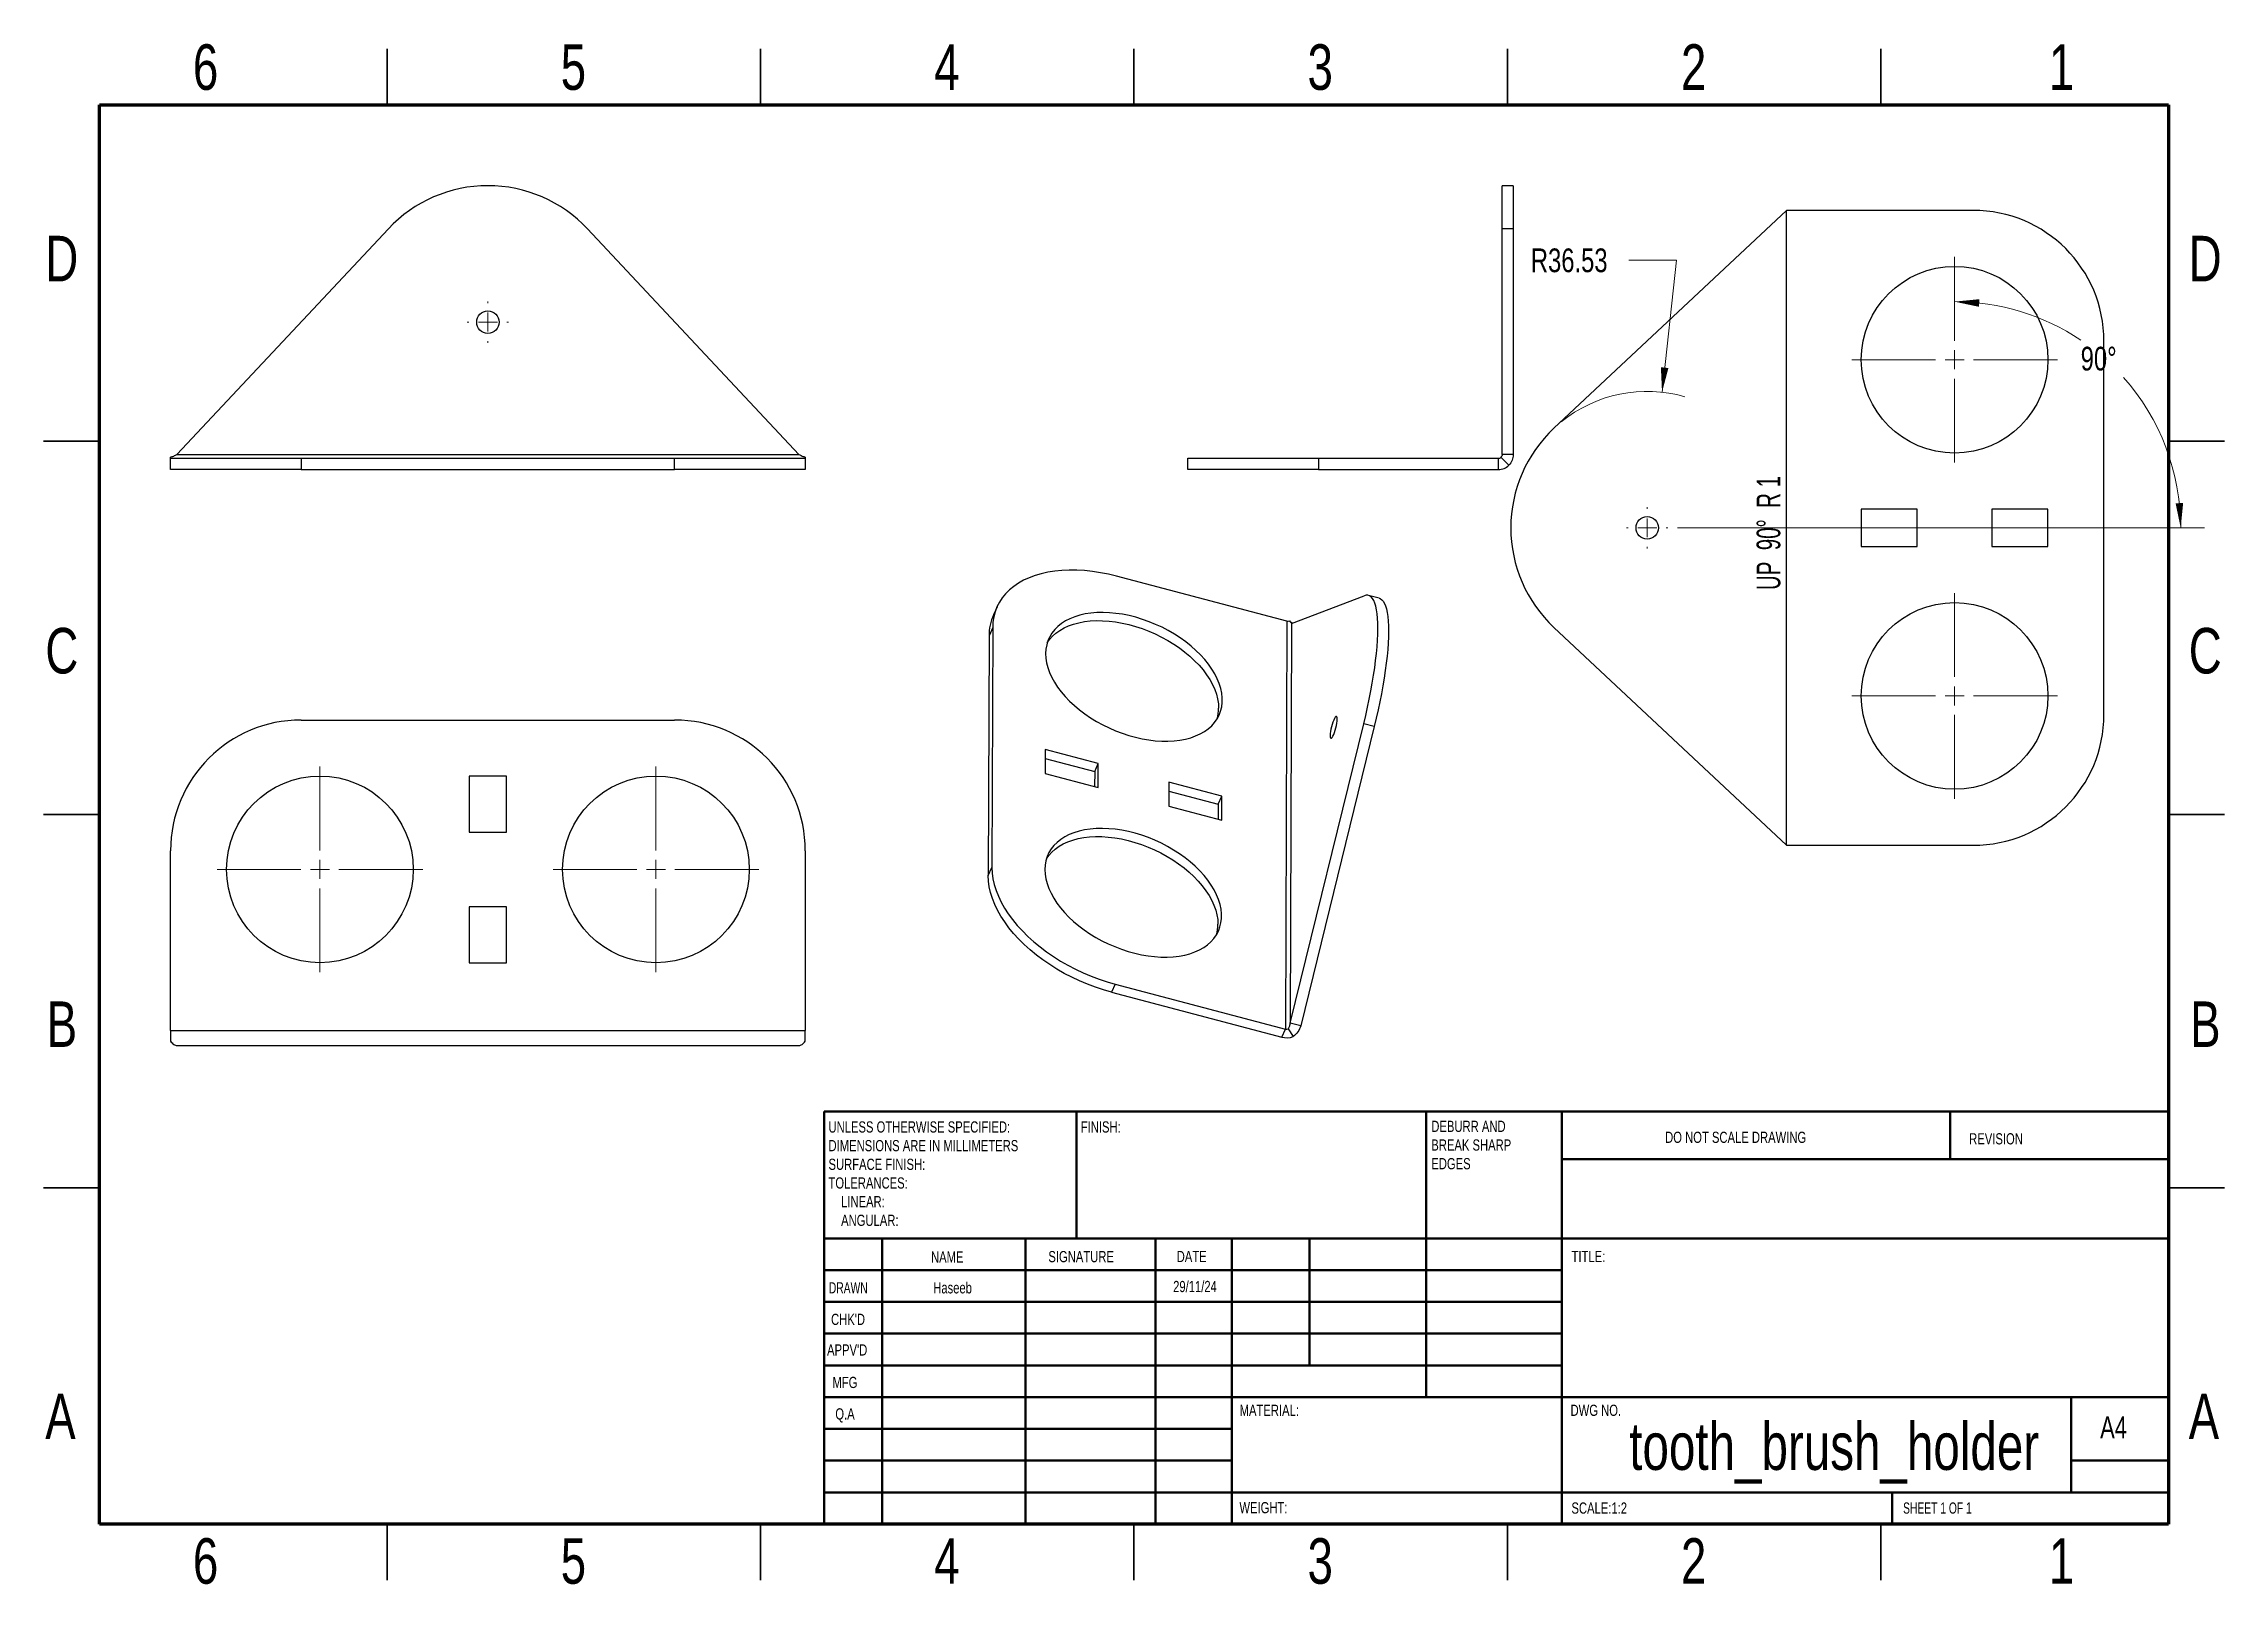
# Model space of a CAD drawing. Header units: millimetres. Extents: x 2 to 294, y 2 to 208.
import ezdxf

# ---------------------------------------------------------------- set-up
doc = ezdxf.new("R2010")
doc.units = ezdxf.units.MM
doc.styles.add('SLDTEXTSTYLE0', font='TXT', dxfattribs={"width": 0.75})
doc.styles.add('SLDTEXTSTYLE1', font='TXT', dxfattribs={"width": 0.686449})
doc.styles.add('SLDTEXTSTYLE2', font='TXT', dxfattribs={"width": 0.6875})
doc.styles.add('SLDTEXTSTYLE3', font='TXT', dxfattribs={"width": 0.645833})
doc.dimstyles.new('SLDDIMSTYLE0', dxfattribs={"dimtxt": 3.175, "dimasz": 3.302, "dimexe": 0, "dimexo": 0.0625, "dimgap": 0.79375, "dimtad": 0, "dimtih": 1, "dimtoh": 1, "dimlfac": 2, "dimrnd": 1e-09, "dimzin": 12, "dimdsep": 46, "dimtxsty": 'SLDTEXTSTYLE0', "dimsah": 1, "dimcen": 0, "dimadec": 0, "dimazin": 3, "dimtfac": 1, "dimtofl": 0, "dimtmove": 0, "dimatfit": 3, "dimfxl": 0, "dimfrac": 2, "dimtolj": 1, "dimtzin": 12, "dimarcsym": 0})
doc.dimstyles.new('SLDDIMSTYLE1', dxfattribs={"dimtxt": 3.175, "dimasz": 3.302, "dimexe": 0, "dimexo": 0.0625, "dimgap": 0.79375, "dimtad": 0, "dimtih": 1, "dimtoh": 1, "dimdec": 4, "dimlfac": 2, "dimzin": 12, "dimdsep": 46, "dimtxsty": 'SLDTEXTSTYLE0', "dimsah": 1, "dimcen": 0.09, "dimazin": 3, "dimtfac": 1, "dimtofl": 0, "dimtmove": 0, "dimatfit": 3, "dimfxl": 0, "dimfrac": 2, "dimtolj": 1, "dimtzin": 12, "dimarcsym": 0})

# ---------------------------------------------------------------- blocks, each defined once
blk = doc.blocks.new('SW_CENTERMARKSYMBOL_0')
at = {"color": 0, "linetype": 'Continuous', "lineweight": 18}
for p, q in [((-2.54, 0), (-2.77, 0)), ((0, 0), (-1.27, 0)), ((0, 2.54), (0, 2.77)), ((0, 0), (0, 1.27)), ((0, 0), (0, -1.27)), ((0, 0), (1.27, 0)), ((2.54, 0), (2.77, 0)), ((0, -2.54), (0, -2.77))]:
    blk.add_line(p, q, dxfattribs=at)
blk = doc.blocks.new('SW_CENTERMARKSYMBOL_1')
at = {"color": 0, "linetype": 'Continuous', "lineweight": 18}
for p, q in [((0, 2.54), (0, 13.77)), ((-2.54, 0), (-13.77, 0)), ((0, 0), (-1.27, 0)), ((0, 0), (0, 1.27)), ((0, 0), (0, -1.27)), ((0, 0), (1.27, 0)), ((2.54, 0), (13.77, 0)), ((0, -2.54), (0, -13.77))]:
    blk.add_line(p, q, dxfattribs=at)
blk = doc.blocks.new('SW_CENTERMARKSYMBOL_2')
at = {"color": 0, "linetype": 'Continuous', "lineweight": 18}
for p, q in [((0, 2.54), (0, 13.77)), ((-2.54, 0), (-13.77, 0)), ((0, 0), (-1.27, 0)), ((0, 0), (0, 1.27)), ((0, 0), (0, -1.27)), ((0, 0), (1.27, 0)), ((2.54, 0), (13.77, 0)), ((0, -2.54), (0, -13.77))]:
    blk.add_line(p, q, dxfattribs=at)
blk = doc.blocks.new('_D')
at = {"color": 7, "linetype": 'Continuous', "lineweight": 0}
for p, q in [((221.12, 179.2), (214.77, 179.2)), ((219.2, 161.54), (221.12, 179.2))]:
    blk.add_line(p, q, dxfattribs=at)
at = {"color": 7, "linetype": 'Continuous', "lineweight": 18}
blk.add_arc((217.22, 143.38), 18.27, 73.9326, 129.1485, dxfattribs=at)
blk.add_solid([(219.2, 161.54), (220.06, 164.77), (219.05, 164.88)], dxfattribs=at)
at = {"color": 7, "linetype": 'Continuous', "lineweight": 18, "insert": (201.64, 180.78), "char_height": 3.175, "attachment_point": 1, "style": 'SLDTEXTSTYLE0'}
blk.add_mtext('R36.53', dxfattribs=at)
blk = doc.blocks.new('_D_1')
at = {"color": 7, "linetype": 'Continuous', "lineweight": 0}
blk.add_line((221.26, 143.38), (291.83, 143.38), dxfattribs=at)
at = {"color": 7, "linetype": 'Continuous', "lineweight": 18}
for start, end in [(56.103, 90), (0, 41.7029)]:
    blk.add_arc((258.37, 143.38), 30.28, start, end, dxfattribs=at)
for points in [[(258.37, 173.66), (261.64, 172.97), (261.7, 173.99)], [(288.65, 143.38), (288.98, 146.71), (287.97, 146.65)]]:
    blk.add_solid(points, dxfattribs=at)
at = {"color": 7, "linetype": 'Continuous', "lineweight": 18, "insert": (275.26, 167.62), "char_height": 3.175, "attachment_point": 1, "style": 'SLDTEXTSTYLE0'}
blk.add_mtext('90°', dxfattribs=at)
blk = doc.blocks.new('SW_CENTERMARKSYMBOL_3')
at = {"color": 0, "linetype": 'Continuous', "lineweight": 18}
for p, q in [((0, 2.54), (0, 13.77)), ((-2.54, 0), (-13.77, 0)), ((0, 0), (-1.27, 0)), ((0, 0), (0, 1.27)), ((0, 0), (0, -1.27)), ((0, 0), (1.27, 0)), ((2.54, 0), (13.77, 0)), ((0, -2.54), (0, -13.77))]:
    blk.add_line(p, q, dxfattribs=at)
blk = doc.blocks.new('SW_CENTERMARKSYMBOL_4')
at = {"color": 0, "linetype": 'Continuous', "lineweight": 18}
for p, q in [((0, 2.54), (0, 13.77)), ((-2.54, 0), (-13.77, 0)), ((0, 0), (-1.27, 0)), ((0, 0), (0, 1.27)), ((0, 0), (0, -1.27)), ((0, 0), (1.27, 0)), ((2.54, 0), (13.77, 0)), ((0, -2.54), (0, -13.77))]:
    blk.add_line(p, q, dxfattribs=at)
blk = doc.blocks.new('SW_CENTERMARKSYMBOL_5')
at = {"color": 0, "linetype": 'Continuous', "lineweight": 18}
for p, q in [((-2.54, 0), (-2.77, 0)), ((0, 0), (-1.27, 0)), ((0, 2.54), (0, 2.77)), ((0, 0), (0, 1.27)), ((0, 0), (0, -1.27)), ((0, 0), (1.27, 0)), ((2.54, 0), (2.77, 0)), ((0, -2.54), (0, -2.77))]:
    blk.add_line(p, q, dxfattribs=at)

msp = doc.modelspace()

# ---------------------------------------------------------------- linework, layer by layer
at = {"color": 7, "linetype": 'Continuous', "lineweight": 35}
for p, q in [((48.5, 200), (48.5, 207.5)), ((98.5, 200), (98.5, 207.5)), ((148.5, 207.5), (148.5, 200)), ((148.5, 200), (148.5, 207.5)), ((198.5, 200), (198.5, 207.5)), ((248.5, 200), (248.5, 207.5)), ((10, 155), (2.5, 155)), ((287, 155), (294.5, 155)), ((2.5, 105), (10, 105)), ((10, 105), (2.5, 105)), ((294.5, 105), (287, 105)), ((287, 105), (294.5, 105)), ((10, 55), (2.5, 55)), ((287, 55), (294.5, 55)), ((48.5, 10), (48.5, 2.5)), ((98.5, 10), (98.5, 2.5)), ((148.5, 2.5), (148.5, 10)), ((148.5, 10), (148.5, 2.5)), ((198.5, 10), (198.5, 2.5)), ((248.5, 10), (248.5, 2.5))]:
    msp.add_line(p, q, dxfattribs=at)
at = {"color": 7, "linetype": 'Continuous', "lineweight": 70}
for p, q in [((10, 10), (10, 200)), ((10, 200), (287, 200)), ((287, 200), (287, 10)), ((287, 10), (10, 10))]:
    msp.add_line(p, q, dxfattribs=at)
at = {"color": 7, "linetype": 'Continuous', "lineweight": 25}
for p, q in [((199.285332, 189.185105), (197.785332, 189.185105)), ((197.785332, 183.405264), (197.785332, 189.185105)), ((199.285332, 189.185105), (199.285332, 183.405264)), ((204.73315, 156.71317), (235.874336, 185.880546)), ((260.874336, 185.880546), (235.874336, 185.880546)), ((20.355818, 153.186921), (48.658844, 183.405264)), ((103.627117, 153.186921), (75.324092, 183.405264)), ((197.785332, 153.186921), (197.785332, 183.405264)), ((199.285332, 183.405264), (197.785332, 183.405264)), ((199.285332, 183.405264), (199.285332, 153.186921)), ((278.374336, 118.380546), (278.374336, 168.380546)), ((19.491468, 152.686921), (19.491468, 152.833368)), ((19.491468, 151.186921), (19.491468, 152.686921)), ((19.491468, 152.686921), (36.991468, 152.686921)), ((20.355818, 153.186921), (103.627117, 153.186921)), ((36.991468, 152.686921), (36.991468, 151.186921)), ((36.991468, 152.686921), (86.991468, 152.686921)), ((86.991468, 151.186921), (86.991468, 152.686921)), ((86.991468, 152.686921), (104.491468, 152.686921)), ((104.491468, 152.833368), (104.491468, 152.686921)), ((104.491468, 152.686921), (104.491468, 151.186921)), ((155.708175, 151.186921), (155.708175, 152.686921)), ((155.708175, 152.686921), (173.208175, 152.686921)), ((173.208175, 152.686921), (173.208175, 151.186921)), ((173.208175, 152.686921), (197.285332, 152.686921)), ((197.285332, 151.186921), (197.285332, 152.686921)), ((197.638886, 152.833368), (198.699546, 151.772708)), ((199.285332, 153.186921), (197.785332, 153.186921)), ((36.991468, 151.186921), (19.491468, 151.186921)), ((36.991468, 151.186921), (86.991468, 151.186921)), ((104.491468, 151.186921), (86.991468, 151.186921)), ((173.208175, 151.186921), (155.708175, 151.186921)), ((173.208175, 151.186921), (197.285332, 151.186921)), ((253.374336, 145.880546), (245.874336, 145.880546)), ((245.874336, 145.880546), (245.874336, 140.880546)), ((253.374336, 140.880546), (253.374336, 145.880546)), ((270.874336, 145.880546), (263.374336, 145.880546)), ((263.374336, 145.880546), (263.374336, 140.880546)), ((270.874336, 140.880546), (270.874336, 145.880546)), ((245.874336, 140.880546), (253.374336, 140.880546)), ((263.374336, 140.880546), (270.874336, 140.880546)), ((168.948313, 130.88991), (146.170915, 136.901418)), ((181.319904, 133.958223), (179.900879, 134.332738)), ((130.159043, 132.804818), (129.672878, 131.718031)), ((169.58153, 130.572043), (179.315124, 134.283052)), ((129.092059, 128.941322), (128.98522, 96.819456)), ((129.578224, 130.028109), (129.092059, 128.941322)), ((129.578224, 130.028109), (129.471385, 97.906243)), ((168.948313, 130.88991), (168.766686, 76.282737)), ((169.58153, 130.572043), (169.403597, 77.075452)), ((235.874336, 100.880546), (204.73315, 130.047922)), ((36.991468, 117.652235), (86.991468, 117.652235)), ((169.403597, 77.075452), (179.258146, 117.152302)), ((180.677171, 116.777786), (179.258146, 117.152302)), ((180.677171, 116.777786), (170.822622, 76.700937)), ((136.625274, 113.700693), (136.61459, 110.488506)), ((136.621236, 112.486661), (143.234236, 110.74133)), ((143.720401, 111.828117), (136.625274, 113.700693)), ((143.234236, 110.74133), (143.720401, 111.828117)), ((143.709717, 108.61593), (143.720401, 111.828117)), ((64.491468, 110.152235), (59.491468, 110.152235)), ((59.491468, 110.152235), (59.491468, 102.652235)), ((64.491468, 102.652235), (64.491468, 110.152235)), ((136.61459, 110.488506), (143.709717, 108.61593)), ((143.234236, 110.74133), (143.22759, 108.743175)), ((153.18057, 109.331349), (153.169886, 106.119162)), ((153.176532, 108.117317), (159.789532, 106.371986)), ((160.275697, 107.458773), (153.18057, 109.331349)), ((153.169886, 106.119162), (160.265013, 104.246586)), ((159.789532, 106.371986), (159.782886, 104.373831)), ((159.789532, 106.371986), (160.275697, 107.458773)), ((160.265013, 104.246586), (160.275697, 107.458773)), ((59.491468, 102.652235), (64.491468, 102.652235)), ((19.491468, 76.075077), (19.491468, 100.152235)), ((104.491468, 100.152235), (104.491468, 76.075077)), ((235.874336, 100.880546), (260.874336, 100.880546)), ((128.98522, 96.819456), (129.471385, 97.906243)), ((64.491468, 92.652235), (59.491468, 92.652235)), ((59.491468, 92.652235), (59.491468, 85.152235)), ((64.491468, 85.152235), (64.491468, 92.652235)), ((59.491468, 85.152235), (64.491468, 85.152235)), ((145.989288, 82.294245), (145.503123, 81.207458)), ((145.989288, 82.294245), (168.766686, 76.282737)), ((145.503123, 81.207458), (168.280521, 75.19595)), ((19.491468, 76.075077), (19.491468, 74.660864)), ((19.491468, 76.075077), (104.491468, 76.075077)), ((104.491468, 74.660864), (104.491468, 76.075077)), ((168.280521, 75.19595), (168.766686, 76.282737)), ((169.148619, 76.300567), (169.80825, 75.267271)), ((170.822622, 76.700937), (169.403597, 77.075452)), ((20.355818, 74.075077), (103.627117, 74.075077))]:
    msp.add_line(p, q, dxfattribs=at)
at = {"color": 7, "linetype": 'Continuous'}
msp.add_line((235.874336, 100.880546), (235.874336, 185.880546), dxfattribs=at)
at = {"color": 7, "linetype": 'Continuous', "lineweight": 50}
for p, q in [((107, 65.25), (287, 65.25)), ((107, 65.25), (107, 10)), ((140.8, 48.25), (140.8, 65.25)), ((187.6, 65.25), (187.6, 27)), ((205.8, 65.25), (205.8, 10)), ((257.8, 58.875), (257.8, 65.25)), ((287, 58.875), (205.8, 58.875)), ((287, 48.25), (107, 48.25)), ((114.8, 48.25), (114.8, 10)), ((133.990952, 48.25), (133.990952, 10)), ((151.398926, 48.25), (151.398926, 10)), ((161.6, 10), (161.6, 48.25)), ((172, 31.25), (172, 48.25)), ((205.8, 44), (107, 44)), ((205.8, 39.75), (107, 39.75)), ((205.8, 35.5), (107, 35.5)), ((205.8, 31.25), (107, 31.25)), ((161.6, 27), (107, 27)), ((161.6, 27), (287, 27)), ((274, 14.25), (274, 27)), ((161.6, 22.749928), (107, 22.749928)), ((161.6, 18.5), (107, 18.5)), ((287, 18.5), (274, 18.5)), ((107, 14.25), (287, 14.25)), ((250, 10), (250, 14.25))]:
    msp.add_line(p, q, dxfattribs=at)
at = {"color": 7, "linetype": 'Continuous', "lineweight": 25, "flags": 128}
for points in [[(146.170915, 136.901418), (145.088066, 137.163115), (144.009695, 137.375549), (142.940418, 137.53781), (141.884814, 137.649203), (140.847405, 137.709252), (139.832631, 137.717698), (138.844838, 137.674506), (137.888257, 137.57986), (136.966983, 137.434167), (136.084961, 137.23805), (135.24597, 136.992348), (134.4536, 136.698114), (133.711245, 136.356608), (133.022085, 135.969292), (132.38907, 135.537825), (131.814911, 135.064055), (131.302066, 134.550009), (130.852731, 133.99789), (130.468832, 133.410061), (130.152011, 132.78904), (129.903625, 132.137486), (129.724738, 131.45819), (129.616116, 130.754059), (129.578224, 130.028109)], [(179.258146, 117.152302), (179.523633, 118.263394), (179.772158, 119.368177), (180.002736, 120.462279), (180.214456, 121.541368), (180.406478, 122.60117), (180.578043, 123.637491), (180.72847, 124.646227), (180.857166, 125.623385), (180.96362, 126.565096), (181.04741, 127.467632), (181.108205, 128.327419), (181.145765, 129.141053), (181.15994, 129.905313), (181.150675, 130.617174), (181.118005, 131.273817), (181.062061, 131.872642), (180.983064, 132.411278), (180.881327, 132.887593), (180.757252, 133.299702), (180.611331, 133.645972), (180.444142, 133.925032), (180.256345, 134.135778), (180.048686, 134.277376), (179.821986, 134.349265), (179.577142, 134.351159), (179.315124, 134.283052)], [(136.66801, 126.54944), (136.699856, 125.933167), (136.799255, 125.302548), (136.965635, 124.661195), (137.198044, 124.01278), (137.495151, 123.361019), (137.855254, 122.709644), (138.27629, 122.062387), (138.755847, 121.422954), (139.29118, 120.795009), (139.879221, 120.182148), (140.516602, 119.587882), (141.199673, 119.015615), (141.92452, 118.468624), (142.686993, 117.950042), (143.482723, 117.462841), (144.307152, 117.00981), (145.155559, 116.593545), (146.023084, 116.216429), (146.904757, 115.880624), (147.79553, 115.588052), (148.690298, 115.340389), (149.583938, 115.139055), (150.47133, 114.985201), (151.347391, 114.879709), (152.207104, 114.823184), (153.045545, 114.81595), (153.85791, 114.858047), (154.639547, 114.949235), (155.385978, 115.088991), (156.092928, 115.276516), (156.756347, 115.510733), (157.372436, 115.790303), (157.937666, 116.113624), (158.448799, 116.478844), (158.902907, 116.88387), (159.29739, 117.326383), (159.629987, 117.803849), (159.898794, 118.313532), (160.10227, 118.852513), (160.239251, 119.417705), (160.308952, 120.00587), (160.310974, 120.613639), (160.245304, 121.237532), (160.11232, 121.873974), (159.912782, 122.51932), (159.647835, 123.169874), (159.318994, 123.821909), (158.928145, 124.47169), (158.477525, 125.115496), (157.969716, 125.74964), (157.407627, 126.370487), (156.794476, 126.974483), (156.133777, 127.558168), (155.429314, 128.118198), (154.685121, 128.651367), (153.905461, 129.154618), (153.094801, 129.625072), (152.257783, 130.060031), (151.399202, 130.457006), (150.523976, 130.813722), (149.637118, 131.128135), (148.743708, 131.398446), (147.848863, 131.623106), (146.957709, 131.800828), (146.07535, 131.930593), (145.206841, 132.01166), (144.357155, 132.043562), (143.531161, 132.026118), (142.733589, 131.959428), (141.969007, 131.843873), (141.241796, 131.680115), (140.55612, 131.469093), (139.915907, 131.212015), (139.324824, 130.910354), (138.786257, 130.565837), (138.303291, 130.180438), (137.878691, 129.756364), (137.514891, 129.296045), (137.213973, 128.802117), (136.977662, 128.277409), (136.807312, 127.724927), (136.703896, 127.147836), (136.66801, 126.54944)], [(181.319904, 133.958223), (181.467711, 133.902861), (181.675371, 133.761263), (181.863167, 133.550517), (182.030357, 133.271456), (182.176278, 132.925187), (182.300353, 132.513078), (182.40209, 132.036763), (182.481087, 131.498126), (182.537031, 130.899302), (182.5697, 130.242659), (182.578965, 129.530798), (182.56479, 128.766538), (182.527231, 127.952903), (182.466435, 127.093117), (182.382645, 126.190581), (182.276191, 125.24887), (182.147496, 124.271712), (181.997068, 123.262976), (181.825503, 122.226655), (181.633481, 121.166853), (181.421762, 120.087764), (181.191183, 118.993662), (180.942658, 117.888878), (180.677171, 116.777786)], [(136.87482, 127.973742), (137.202887, 128.443789), (137.59737, 128.886302), (138.051478, 129.291328), (138.562611, 129.656548), (139.127841, 129.979869), (139.74393, 130.259439), (140.407349, 130.493656), (141.114299, 130.681181), (141.860731, 130.820937), (142.642367, 130.912125), (143.454732, 130.954222), (144.293173, 130.946988), (145.152886, 130.890463), (146.028948, 130.784971), (146.91634, 130.631117), (147.809979, 130.429783), (148.704748, 130.18212), (149.59552, 129.889548), (150.477193, 129.553743), (151.344718, 129.176627), (152.193125, 128.760362), (153.017555, 128.307331), (153.813284, 127.82013), (154.575757, 127.301548), (155.300604, 126.754557), (155.983675, 126.18229), (156.621056, 125.588024), (157.209097, 124.975163), (157.74443, 124.347218), (158.223988, 123.707785), (158.645024, 123.060528), (159.005126, 122.409153), (159.302233, 121.757392), (159.534642, 121.108977), (159.701023, 120.467624), (159.800421, 119.837005), (159.832268, 119.220732)], [(174.753122, 115.583342), (174.764598, 115.396156), (174.799877, 115.272853), (174.85719, 115.219615), (174.933662, 115.239111), (175.02546, 115.330365), (175.127981, 115.4888), (175.236082, 115.706472), (175.344345, 115.972466), (175.447339, 116.273443), (175.539901, 116.594312), (175.617388, 116.918983), (175.675917, 117.231175), (175.71255, 117.515233), (175.725453, 117.756915), (175.713977, 117.944101), (175.678698, 118.067404), (175.621385, 118.120642), (175.544912, 118.101145), (175.453114, 118.009891), (175.350594, 117.851456), (175.242493, 117.633784), (175.13423, 117.367791), (175.031236, 117.066813), (174.938674, 116.745944), (174.861187, 116.421274), (174.802658, 116.109082), (174.766025, 115.825023), (174.753122, 115.583342)], [(136.571854, 97.63976), (136.603701, 97.023488), (136.703099, 96.392869), (136.869479, 95.751515), (137.101888, 95.103101), (137.398995, 94.451339), (137.759098, 93.799965), (138.180134, 93.152707), (138.659692, 92.513275), (139.195025, 91.885329), (139.783066, 91.272469), (140.420447, 90.678203), (141.103518, 90.105935), (141.828365, 89.558944), (142.590837, 89.040363), (143.386567, 88.553161), (144.210997, 88.10013), (145.059404, 87.683865), (145.926929, 87.30675), (146.808602, 86.970944), (147.699374, 86.678372), (148.594143, 86.43071), (149.487782, 86.229375), (150.375174, 86.075521), (151.251236, 85.97003), (152.110949, 85.913505), (152.94939, 85.90627), (153.761755, 85.948367), (154.543391, 86.039555), (155.289822, 86.179312), (155.996772, 86.366836), (156.660192, 86.601054), (157.276281, 86.880624), (157.841511, 87.203944), (158.352644, 87.569164), (158.806752, 87.97419), (159.201234, 88.416704), (159.533832, 88.894169), (159.802638, 89.403852), (160.006115, 89.942833), (160.143096, 90.508025), (160.212797, 91.09619), (160.214819, 91.703959), (160.149149, 92.327852), (160.016165, 92.964294), (159.816627, 93.60964), (159.551679, 94.260194), (159.222839, 94.912229), (158.831989, 95.562011), (158.38137, 96.205817), (157.873561, 96.83996), (157.311471, 97.460807), (156.698321, 98.064803), (156.037622, 98.648488), (155.333158, 99.208519), (154.588965, 99.741687), (153.809306, 100.244939), (152.998646, 100.715392), (152.161628, 101.150351), (151.303047, 101.547326), (150.427821, 101.904042), (149.540963, 102.218456), (148.647553, 102.488767), (147.752708, 102.713426), (146.861554, 102.891148), (145.979195, 103.020914), (145.110685, 103.10198), (144.261, 103.133882), (143.435006, 103.116438), (142.637433, 103.049748), (141.872852, 102.934193), (141.145641, 102.770436), (140.459965, 102.559414), (139.819752, 102.302336), (139.228669, 102.000674), (138.690102, 101.656157), (138.207135, 101.270758), (137.782536, 100.846685), (137.418736, 100.386365), (137.117818, 99.892437), (136.881507, 99.367729), (136.711156, 98.815247), (136.607741, 98.238156), (136.571854, 97.63976)], [(136.778665, 99.064063), (137.106732, 99.534109), (137.501215, 99.976622), (137.955323, 100.381649), (138.466456, 100.746868), (139.031685, 101.070189), (139.647775, 101.349759), (140.311194, 101.583977), (141.018144, 101.771501), (141.764575, 101.911257), (142.546212, 102.002445), (143.358577, 102.044542), (144.197017, 102.037308), (145.056731, 101.980783), (145.932792, 101.875291), (146.820184, 101.721438), (147.713824, 101.520103), (148.608592, 101.27244), (149.499364, 100.979868), (150.381038, 100.644063), (151.248563, 100.266947), (152.09697, 99.850682), (152.921399, 99.397651), (153.717129, 98.91045), (154.479601, 98.391869), (155.204449, 97.844877), (155.887519, 97.27261), (156.524901, 96.678344), (157.112942, 96.065483), (157.648274, 95.437538), (158.127832, 94.798105), (158.548868, 94.150848), (158.908971, 93.499473), (159.206078, 92.847712), (159.438487, 92.199298), (159.604867, 91.557944), (159.704265, 90.927325), (159.736112, 90.311053)], [(145.503123, 81.207458), (144.420434, 81.517299), (143.342543, 81.873955), (142.274063, 82.2759), (141.219571, 82.721412), (140.183581, 83.208584), (139.170531, 83.73533), (138.184759, 84.299394), (137.230484, 84.898361), (136.311795, 85.529665), (135.432624, 86.190603), (134.596737, 86.878346), (133.807713, 87.589948), (133.06893, 88.322362), (132.383553, 89.072452), (131.754516, 89.837005), (131.184512, 90.612748), (130.675983, 91.396359), (130.231107, 92.184482), (129.851788, 92.973743), (129.53965, 93.760761), (129.29603, 94.542167), (129.121972, 95.314615), (129.01822, 96.074796), (128.98522, 96.819456)], [(129.471385, 97.906243), (129.504386, 97.161583), (129.608137, 96.401402), (129.782195, 95.628954), (130.025815, 94.847548), (130.337953, 94.06053), (130.717272, 93.271269), (131.162149, 92.483146), (131.670677, 91.699535), (132.240681, 90.923792), (132.869718, 90.159239), (133.555095, 89.409149), (134.293878, 88.676735), (135.082902, 87.965133), (135.918789, 87.27739), (136.79796, 86.616452), (137.716649, 85.985147), (138.670924, 85.386181), (139.656697, 84.822117), (140.669747, 84.295371), (141.705736, 83.808199), (142.760228, 83.362686), (143.828708, 82.960741), (144.9066, 82.604085), (145.989288, 82.294245)]]:
    msp.add_lwpolyline(points, dxfattribs=at)
at = {"color": 7, "linetype": 'Continuous', "lineweight": 25}
for centre, radius in [((258.374336, 165.880546), 12.5), ((61.991468, 170.917696), 1.5), ((217.220718, 143.380546), 1.5), ((258.374336, 120.880546), 12.5), ((39.491468, 97.652235), 12.5), ((84.491468, 97.652235), 12.5)]:
    msp.add_circle(centre, radius, dxfattribs=at)
for centre, radius, start, end in [((61.991468, 170.917696), 18.267408, 43.12546348, 136.87453652), ((260.874336, 168.380546), 17.5, 0, 90), ((217.220718, 143.380546), 18.267408, 133.12546348, 226.87453652), ((197.285332, 153.186921), 0.5, 270, 315), ((197.285332, 153.186921), 2, 270, 315), ((135.860266, 128.974681), 6.768289, 156.0885705, 180.28239406), ((169.110849, 131.507815), 0.638924, 255.26253911, 290.08315431), ((36.991468, 100.152235), 17.5, 90, 180), ((86.991468, 100.152235), 17.5, 0, 90), ((154.871143, 119.213927), 4.961129, 343.3980597, 0.07859023), ((260.874336, 118.380546), 17.5, 270, 0), ((154.774988, 90.304248), 4.961129, 343.3980597, 0.07859023), ((168.929222, 76.900642), 0.638924, 255.26253911, 290.08315431), ((168.930666, 77.66757), 2.555698, 255.26253911, 290.08315431)]:
    msp.add_arc(centre, radius, start, end, dxfattribs=at)
for points, knots in [([(19.491468, 152.833368), (19.63553, 152.879649), (19.779584, 152.935112), (20.067701, 153.056047), (20.211755, 153.12147), (20.355818, 153.186921)], [0, 0, 0, 0, 0.5, 0.5, 1, 1, 1, 1]), ([(103.627117, 153.186921), (103.77118, 153.12147), (103.915234, 153.056047), (104.203351, 152.935112), (104.347405, 152.879649), (104.491468, 152.833368)], [0, 0, 0, 0, 0.5, 0.5, 1, 1, 1, 1]), ([(197.785332, 153.186921), (197.785332, 153.12147), (197.772318, 153.056047), (197.722225, 152.935112), (197.685167, 152.879649), (197.638886, 152.833368)], [0, 0, 0, 0, 0.5, 0.5, 1, 1, 1, 1]), ([(199.285332, 153.186921), (199.285332, 152.925122), (199.233277, 152.663426), (199.032905, 152.179683), (198.884666, 151.957828), (198.699546, 151.772708)], [0, 0, 0, 0, 0.5, 0.5, 1, 1, 1, 1]), ([(169.330245, 130.90774), (169.388721, 130.837165), (169.441447, 130.775551), (169.527417, 130.665567), (169.560624, 130.617172), (169.58153, 130.572043)], [0, 0, 0, 0, 0.5, 0.5, 1, 1, 1, 1]), ([(169.659761, 130.601869), (169.65889, 130.602256), (169.570929, 130.641394), (169.482312, 130.736462), (169.394572, 130.830589)], [0, 0, 0, 0, 0.0099052936, 1, 1, 1, 1]), ([(169.403597, 77.075452), (169.382075, 76.935479), (169.348252, 76.798783), (169.261051, 76.538572), (169.20771, 76.415095), (169.148619, 76.300567)], [0, 0, 0, 0, 0.5, 0.5, 1, 1, 1, 1]), ([(170.822622, 76.700937), (170.737462, 76.418708), (170.603092, 76.149551), (170.256134, 75.663999), (170.043684, 75.447723), (169.80825, 75.267271)], [0, 0, 0, 0, 0.5, 0.5, 1, 1, 1, 1]), ([(19.491468, 74.660864), (19.635526, 74.475744), (19.779584, 74.327505), (20.067701, 74.127132), (20.21176, 74.075077), (20.355818, 74.075077)], [0, 0, 0, 0, 0.5, 0.5, 1, 1, 1, 1]), ([(103.627117, 74.075077), (103.771175, 74.075077), (103.915234, 74.127132), (104.203351, 74.327505), (104.347409, 74.475744), (104.491468, 74.660864)], [0, 0, 0, 0, 0.5, 0.5, 1, 1, 1, 1])]:
    msp.add_open_spline(points, degree=3, knots=knots, dxfattribs=at)

# ---------------------------------------------------------------- block references
at = {"color": 7, "linetype": 'Continuous', "lineweight": 0}
for name, p in [('SW_CENTERMARKSYMBOL_3', (258.374336, 165.880546)), ('SW_CENTERMARKSYMBOL_0', (61.991468, 170.917696)), ('SW_CENTERMARKSYMBOL_5', (217.220718, 143.380546)), ('SW_CENTERMARKSYMBOL_4', (258.374336, 120.880546)), ('SW_CENTERMARKSYMBOL_2', (39.491468, 97.652235)), ('SW_CENTERMARKSYMBOL_1', (84.491468, 97.652235))]:
    msp.add_blockref(name, p, dxfattribs=at)

# ---------------------------------------------------------------- texts
for s, insert, char_height, attachment_point, style in [('6', (24.188617, 208.11369), 6.096, 2, 'SLDTEXTSTYLE0'), ('5', (73.438617, 208.11369), 6.096, 2, 'SLDTEXTSTYLE0'), ('4', (123.438617, 208.11369), 6.096, 2, 'SLDTEXTSTYLE0'), ('3', (173.438617, 208.11369), 6.096, 2, 'SLDTEXTSTYLE0'), ('2', (223.438617, 208.11369), 6.096, 2, 'SLDTEXTSTYLE0'), ('1', (272.688617, 208.11369), 6.096, 2, 'SLDTEXTSTYLE0'), ('D', (4.93015, 182.47569), 6.096, 2, 'SLDTEXTSTYLE0'), ('D', (291.93015, 182.47569), 6.096, 2, 'SLDTEXTSTYLE0'), ('C', (4.9365, 129.97569), 6.096, 2, 'SLDTEXTSTYLE0'), ('C', (291.9365, 129.97569), 6.096, 2, 'SLDTEXTSTYLE0'), ('B', (4.953433, 79.97569), 6.096, 2, 'SLDTEXTSTYLE0'), ('B', (291.953433, 79.97569), 6.096, 2, 'SLDTEXTSTYLE0'), ('UNLESS OTHERWISE SPECIFIED:', (107.593669, 63.920971), 1.5, 1, 'SLDTEXTSTYLE0'), ('DIMENSIONS ARE IN MILLIMETERS', (107.593669, 61.420972), 1.5, 1, 'SLDTEXTSTYLE0'), ('FINISH:', (141.371292, 63.919272), 1.5, 1, 'SLDTEXTSTYLE0'), ('DEBURR AND', (188.309216, 64.003091), 1.5, 1, 'SLDTEXTSTYLE0'), ('BREAK SHARP', (188.309216, 61.503091), 1.5, 1, 'SLDTEXTSTYLE0'), ('DO NOT SCALE DRAWING', (219.614641, 62.532994), 1.5, 1, 'SLDTEXTSTYLE0'), ('REVISION', (260.327582, 62.334909), 1.5, 1, 'SLDTEXTSTYLE0'), ('SURFACE FINISH:', (107.593669, 58.920972), 1.5, 1, 'SLDTEXTSTYLE0'), ('EDGES', (188.309216, 59.003091), 1.5, 1, 'SLDTEXTSTYLE0'), ('TOLERANCES:', (107.593669, 56.420972), 1.5, 1, 'SLDTEXTSTYLE0'), ('LINEAR:', (109.281169, 53.920972), 1.5, 1, 'SLDTEXTSTYLE0'), ('ANGULAR:', (109.281169, 51.420972), 1.5, 1, 'SLDTEXTSTYLE0'), ('NAME', (121.322239, 46.501483), 1.5, 1, 'SLDTEXTSTYLE0'), ('SIGNATURE', (137.033588, 46.561756), 1.5, 1, 'SLDTEXTSTYLE0'), ('DATE', (154.214702, 46.576179), 1.5, 1, 'SLDTEXTSTYLE0'), ('TITLE:', (207.090161, 46.576179), 1.5, 1, 'SLDTEXTSTYLE0'), ('DRAWN', (107.643363, 42.384781), 1.5, 1, 'SLDTEXTSTYLE1'), ('Haseeb', (124.209836, 42.383366), 1.4986, 2, 'SLDTEXTSTYLE0'), ('29/11/24', (156.665168, 42.5591), 1.4986, 2, 'SLDTEXTSTYLE0'), ("CHK'D", (107.939222, 38.161853), 1.5, 1, 'SLDTEXTSTYLE0'), ("APPV'D", (107.401722, 34.065867), 1.5, 1, 'SLDTEXTSTYLE0'), ('MFG', (108.124011, 29.715784), 1.5, 1, 'SLDTEXTSTYLE0'), ('A', (4.756583, 27.47569), 6.096, 2, 'SLDTEXTSTYLE0'), ('A', (291.756583, 27.47569), 6.096, 2, 'SLDTEXTSTYLE0'), ('Q.A', (108.509037, 25.504662), 1.5, 1, 'SLDTEXTSTYLE0'), ('MATERIAL:', (162.645862, 25.986056), 1.5, 1, 'SLDTEXTSTYLE0'), ('DWG NO.', (206.953002, 25.986056), 1.5, 1, 'SLDTEXTSTYLE0'), ('tooth_brush_holder', (242.25395, 23.606911), 6.35, 2, 'SLDTEXTSTYLE0'), ('A4', (277.871156, 24.406389), 2.9104167, 1, 'SLDTEXTSTYLE0'), ('WEIGHT:', (162.617811, 12.949312), 1.4986, 1, 'SLDTEXTSTYLE0'), ('SCALE:1:2', (207.073966, 12.900087), 1.5, 1, 'SLDTEXTSTYLE0'), ('SHEET 1 OF 1', (251.478294, 12.900087), 1.5, 1, 'SLDTEXTSTYLE2'), ('6', (24.188617, 8.11369), 6.096, 2, 'SLDTEXTSTYLE0'), ('5', (73.438617, 8.11369), 6.096, 2, 'SLDTEXTSTYLE0'), ('4', (123.438617, 8.11369), 6.096, 2, 'SLDTEXTSTYLE0'), ('3', (173.438617, 8.11369), 6.096, 2, 'SLDTEXTSTYLE0'), ('2', (223.438617, 8.11369), 6.096, 2, 'SLDTEXTSTYLE0'), ('1', (272.688617, 8.11369), 6.096, 2, 'SLDTEXTSTYLE0')]:
    msp.add_mtext(s, dxfattribs=dict(at, insert=insert, char_height=char_height, attachment_point=attachment_point, style=style))
at = {"color": 7, "linetype": 'Continuous', "lineweight": 0, "insert": (231.865636, 142.683811), "char_height": 3.175, "attachment_point": 2, "rotation": 90, "style": 'SLDTEXTSTYLE3'}
msp.add_mtext('UP  90°  R 1', dxfattribs=at)

# ---------------------------------------------------------------- dimensions: what is measured, and where the dimension line sits
at = {"color": 7, "linetype": 'Continuous', "lineweight": 18}
dim = msp.add_radius_dim(center=(217.220718, 143.380546), mpoint=(219.195955, 161.54085), dimstyle='SLDDIMSTYLE0', dxfattribs=at)
dim.commit()
dim.dimension.update_dxf_attribs({"geometry": '_D', "text_midpoint": (208.203072, 179.202389), "dimtype": 164})
dim = msp.add_angular_dim_2l(base=(286.671107, 154.158561), line1=((219.990718, 143.380546), (214.450718, 143.380546)), line2=((258.374336, 179.650546), (258.374336, 152.110546)), dimstyle='SLDDIMSTYLE1', dxfattribs=at)
dim.commit()
dim.dimension.update_dxf_attribs({"geometry": '_D_1', "text_midpoint": (278.454116, 166.044952), "dimtype": 162})

doc.saveas('drawing.dxf')
